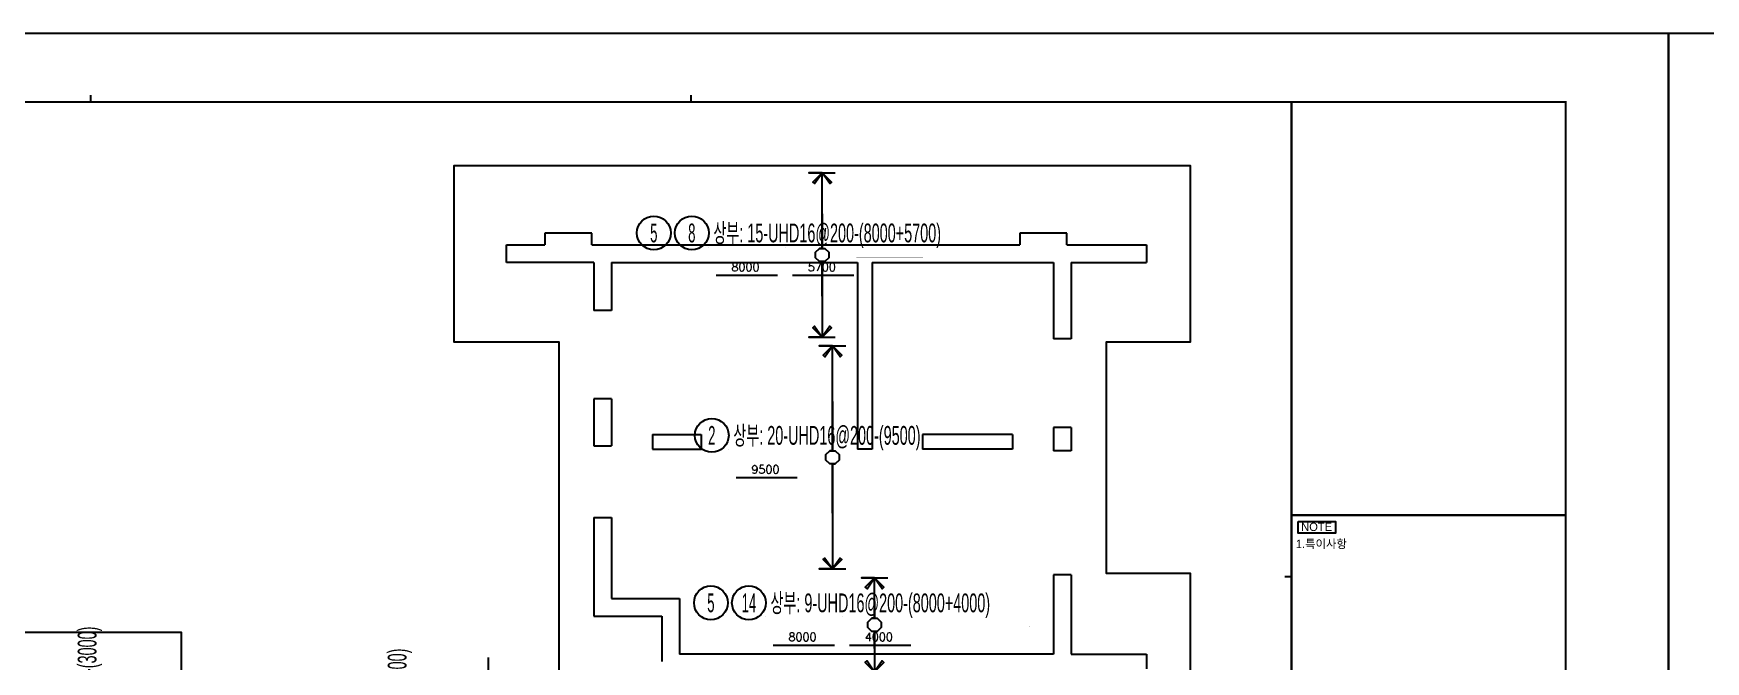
# Model space of a CAD drawing. Header units: millimetres. Extents: x 262481 to 2519995, y -394348 to 364571.
# Drawn here: x 488817 to 517333, y -159596 to -148891 of the extents above; entities that cross this region are included whole.
import ezdxf
from ezdxf.enums import TextEntityAlignment as Align

# ---------------------------------------------------------------- set-up
doc = ezdxf.new("R2010")
doc.units = ezdxf.units.MM
doc.header["$LTSCALE"] = 65
doc.linetypes.add('HID', pattern=[2.5, 2, -0.5])
for name, color, linetype in [('DIM', 7, 'Continuous'), ('RP_TAG', 7, 'Continuous'), ('XDIM', 7, 'Continuous'), ('XREBAR', 1, 'Continuous'), ('버림', 8, 'Continuous'), ('철근변경선', 1, 'HID')]:
    doc.layers.add(name, color=color, linetype=linetype)
doc.styles.add('RPWK1', font='arial.ttf', dxfattribs={"bigfont": 'whgtxt.shx'})
doc.styles.add('RPWK2', font='romans.shx', dxfattribs={"bigfont": 'whgtxt.shx'})
doc.styles.add('XRebarSheet', font='Hmkmrhd_0.ttf')

# ---------------------------------------------------------------- blocks, each defined once
blk = doc.blocks.new('dhs_sheet2e')
at = {"color": 7}
for p, q in [((38004.8, 57331.7), (38004.8, 57531.5)), ((55508.9, 57331.7), (55508.9, 57531.5)), ((73013.1, 43498.2), (72813.3, 43498.2))]:
    blk.add_line(p, q, dxfattribs=at)
for points in [[(84000, 0), (84000, 59329.4), (0, 59329.4), (0, 0)], [(73208.2, 45108.5), (74292.8, 45108.5), (74292.8, 44775), (73208.2, 44775)]]:
    blk.add_lwpolyline(points, close=True, dxfattribs=at)
at = {"color": 30, "const_width": 64.9}
blk.add_lwpolyline([(81003.6, 57331.7), (2996.4, 57331.7), (2996.4, 1997.6), (81003.6, 1997.6)], close=True, dxfattribs=at)
for points in [[(73013.1, 1997.6), (73013.1, 57331.7)], [(73013.1, 45291.6), (81003.6, 45291.6)]]:
    blk.add_lwpolyline(points, dxfattribs=at)
at = {"color": 7, "style": 'XRebarSheet'}
for s, p in [('NOTE', (73292, 44833.7)), ('1.특이사항', (73135.9, 44335.3))]:
    blk.add_text(s, height=242.71, dxfattribs=at).set_placement(p)
blk = doc.blocks.new('xdfndgns')
at = {"color": 3, "linetype": 'ByBlock'}
for points in [[(38160, 19830), (38160, 22830), (36725, 22830), (36725, 26780), (38160, 26780), (38160, 29780), (25595, 29780), (25595, 26780), (27385, 26780), (27385, 21075)], [(20950, 20225), (20950, 21825), (16435, 21825)]]:
    blk.add_lwpolyline(points, dxfattribs=at)
at = {"layer": 'DIM', "color": 5}
for p, q in [((27950, 28630), (27150, 28630)), ((27150, 28630), (27150, 28430)), ((27950, 28430), (27950, 28630)), ((36050, 28630), (35250, 28630)), ((35250, 28630), (35250, 28430)), ((36050, 28430), (36050, 28630)), ((26495, 28430), (27150, 28430)), ((26495, 28130), (26495, 28430)), ((27950, 28430), (35250, 28430)), ((36050, 28430), (37410, 28430)), ((37410, 28430), (37410, 28130)), ((27985, 28130), (26495, 28130)), ((27985, 28130), (27985, 27315)), ((28285, 28130), (28285, 27315)), ((28285, 28130), (32480, 28130)), ((32480, 28130), (32480, 24950)), ((32730, 28130), (32730, 24950)), ((32730, 28130), (35825, 28130)), ((35825, 28130), (35825, 26830)), ((36125, 28130), (36125, 26830)), ((36125, 28130), (37410, 28130)), ((28285, 27315), (27985, 27315)), ((36125, 26830), (35825, 26830)), ((28285, 25805), (27985, 25805)), ((27985, 25805), (27985, 25005)), ((28285, 25805), (28285, 25005)), ((28985, 25200), (29815, 25200)), ((28985, 25200), (28985, 24950)), ((29815, 25200), (29815, 24950)), ((35125, 25200), (33590, 25200)), ((33590, 25200), (33590, 24950)), ((35125, 25200), (35125, 24950)), ((35825, 25320), (35825, 24920)), ((36125, 25320), (35825, 25320)), ((36125, 25320), (36125, 24920)), ((27985, 25005), (28285, 25005)), ((28985, 24950), (29815, 24950)), ((32730, 24950), (32480, 24950)), ((35125, 24950), (33590, 24950)), ((36125, 24920), (35825, 24920)), ((27985, 23785), (28285, 23785)), ((27985, 23785), (27985, 22105)), ((28285, 23785), (28285, 22405)), ((35825, 22810), (35825, 21455)), ((36125, 22810), (35825, 22810)), ((36125, 22810), (36125, 21455)), ((28285, 22405), (29445, 22405)), ((29445, 22405), (29445, 21455)), ((27985, 22105), (29145, 22105)), ((29145, 22105), (29145, 21330)), ((35825, 21455), (29445, 21455)), ((36125, 21455), (37410, 21455)), ((37410, 21455), (37410, 21205))]:
    blk.add_line(p, q, dxfattribs=at)
at = {"layer": '철근변경선', "linetype": 'ByBlock', "ltscale": 2, "const_width": 30}
blk.add_lwpolyline([(27985, -1437), (27985, 11475), (26185, 11475), (26185, 21404)], dxfattribs=at)
blk = doc.blocks.new('*U2449', base_point=(500332.3755, -152291.3589))
at = {"layer": 'RP_TAG', "color": 0, "linetype": 'Continuous', "ltscale": 100}
for centre in [(499396.3755, -152291.3589), (500044.3755, -152291.3589)]:
    blk.add_circle(centre, 288, dxfattribs=at)
at = {"layer": 'RP_TAG', "color": 0, "linetype": 'Continuous', "ltscale": 100, "style": 'RPWK1', "width": 0.5}
for s, p in [('5', (499396.3755, -152291.3589)), ('8', (500044.3755, -152291.3589))]:
    blk.add_text(s, height=320, dxfattribs=at).set_placement(p, align=Align.MIDDLE_CENTER)
at = {"layer": 'RP_TAG', "color": 0, "linetype": 'Continuous', "ltscale": 100, "style": 'RPWK1', "width": 0.55}
blk.add_text('상부: 15-UHD16@200-(8000+5700)', height=320, dxfattribs=at).set_placement((500412.3755, -152291.3589), align=Align.MIDDLE_LEFT)
blk = doc.blocks.new('*U2453', base_point=(501305.9469, -158596.3589))
at = {"layer": 'RP_TAG', "color": 0, "linetype": 'Continuous', "ltscale": 100}
for centre in [(500369.9469, -158596.3589), (501017.9469, -158596.3589)]:
    blk.add_circle(centre, 288, dxfattribs=at)
at = {"layer": 'RP_TAG', "color": 0, "linetype": 'Continuous', "ltscale": 100, "style": 'RPWK1', "width": 0.5}
for s, p in [('5', (500369.9469, -158596.3589)), ('14', (501017.9469, -158596.3589))]:
    blk.add_text(s, height=320, dxfattribs=at).set_placement(p, align=Align.MIDDLE_CENTER)
at = {"layer": 'RP_TAG', "color": 0, "linetype": 'Continuous', "ltscale": 100, "style": 'RPWK1', "width": 0.55}
blk.add_text('상부: 9-UHD16@200-(8000+4000)', height=320, dxfattribs=at).set_placement((501385.9469, -158596.3589), align=Align.MIDDLE_LEFT)
blk = doc.blocks.new('*U2458', base_point=(500673.179, -155741.3589))
at = {"layer": 'RP_TAG', "color": 0, "linetype": 'Continuous', "ltscale": 100}
blk.add_circle((500385.179, -155741.3589), 288, dxfattribs=at)
at = {"layer": 'RP_TAG', "color": 0, "linetype": 'Continuous', "ltscale": 100, "style": 'RPWK1', "width": 0.5}
blk.add_text('2', height=320, dxfattribs=at).set_placement((500385.179, -155741.3589), align=Align.MIDDLE_CENTER)
at = {"layer": 'RP_TAG', "color": 0, "linetype": 'Continuous', "ltscale": 100, "style": 'RPWK1', "width": 0.55}
blk.add_text('상부: 20-UHD16@200-(9500)', height=320, dxfattribs=at).set_placement((500753.179, -155741.3589), align=Align.MIDDLE_LEFT)
blk = doc.blocks.new('*U2478', base_point=(489731.5943, -162272.2741))
at = {"layer": 'RP_TAG', "color": 0, "linetype": 'Continuous', "ltscale": 100}
blk.add_circle((489731.595352, -162560.2741), 288, dxfattribs=at)
at = {"layer": 'RP_TAG', "color": 0, "linetype": 'Continuous', "ltscale": 100, "style": 'RPWK1', "oblique": 359.9999999948, "width": 0.55}
blk.add_text('상부: 13-UHD16@200-(3000)', height=320, rotation=90.000210454, dxfattribs=at).set_placement((489731.59398, -162192.2741), align=Align.MIDDLE_LEFT)
at = {"layer": 'RP_TAG', "color": 0, "linetype": 'Continuous', "ltscale": 100, "style": 'RPWK1', "oblique": 0.0000000017, "width": 0.5}
blk.add_text('27', height=320, rotation=90.0002104619, dxfattribs=at).set_placement((489731.595352, -162560.2741), align=Align.MIDDLE_CENTER)
blk = doc.blocks.new('*U2481', base_point=(495019.0943, -162647.2741))
at = {"layer": 'RP_TAG', "color": 0, "linetype": 'Continuous', "ltscale": 100}
blk.add_circle((495019.095352, -162935.2741), 288, dxfattribs=at)
at = {"layer": 'RP_TAG', "color": 0, "linetype": 'Continuous', "ltscale": 100, "style": 'RPWK1', "width": 0.55}
blk.add_text('상부: 12-UHD16@200-(2300)', height=320, rotation=90.0002104601, dxfattribs=at).set_placement((495019.09398, -162567.2741), align=Align.MIDDLE_LEFT)
at = {"layer": 'RP_TAG', "color": 0, "linetype": 'Continuous', "ltscale": 100, "style": 'RPWK1', "oblique": 0.0000000017, "width": 0.5}
blk.add_text('28', height=320, rotation=90.0002104619, dxfattribs=at).set_placement((495019.095352, -162935.2741), align=Align.MIDDLE_CENTER)

msp = doc.modelspace()

# ---------------------------------------------------------------- linework, layer by layer
at = {"layer": 'RP_TAG', "color": 250, "linetype": 'Continuous', "ltscale": 100}
for p, q in [((500332.4, -152531.4), (500332.4, -152531.4)), ((501634.5, -152531.4), (501634.5, -152531.4)), ((500673.2, -155981.4), (500673.2, -155981.4)), ((501305.9, -158836.4), (501306, -158836.4)), ((502608, -158836.4), (502608, -158836.4))]:
    msp.add_line(p, q, dxfattribs=at)
at = {"layer": 'RP_TAG', "color": 1, "linetype": 'Continuous', "ltscale": 100}
for points in [[(500460.4, -153011.4), (501503.3, -153011.4)], [(501762.5, -153011.4), (502805.3, -153011.4)], [(500801.2, -156461.4), (501844.1, -156461.4)], [(501433.9, -159316.4), (502476.8, -159316.4)], [(502736, -159316.4), (503778.9, -159316.4)]]:
    msp.add_lwpolyline(points, dxfattribs=at)
at = {"layer": 'XDIM', "color": 4, "linetype": 'Continuous', "elevation": -1.5}
for points in [[(502266.6, -151966.4), (502266.6, -152553.9), (502220, -152553.9), (502313.2, -152553.9), (502379.1, -152619.8), (502379.1, -152713), (502313.2, -152778.9), (502220, -152778.9), (502154.1, -152713), (502154.1, -152619.8), (502220, -152553.9), (502266.6, -152553.9), (502266.6, -151966.4), (502266.6, -151966.4), (502266.6, -151266.4), (502425.7, -151425.5), (502395.6, -151450.7), (502266.6, -151266.4), (502107.5, -151425.5), (502137.5, -151450.7), (502266.6, -151266.4), (502041.6, -151266.4), (502491.6, -151266.4)], [(502266.6, -153366.4), (502266.6, -152778.9), (502313.2, -152778.9), (502220, -152778.9), (502154.1, -152713), (502154.1, -152619.8), (502220, -152553.9), (502313.2, -152553.9), (502379.1, -152619.8), (502379.1, -152713), (502313.2, -152778.9), (502266.6, -152778.9), (502266.6, -153366.4), (502266.6, -153366.4), (502266.6, -154066.4), (502107.5, -153907.3), (502137.5, -153882), (502266.6, -154066.4), (502425.7, -153907.3), (502395.6, -153882), (502266.6, -154066.4), (502041.6, -154066.4), (502491.6, -154066.4)], [(502444.1, -155166.4), (502444.1, -156003.9), (502397.5, -156003.9), (502490.7, -156003.9), (502556.6, -156069.8), (502556.6, -156163), (502490.7, -156228.9), (502397.5, -156228.9), (502331.6, -156163), (502331.6, -156069.8), (502397.5, -156003.9), (502444.1, -156003.9), (502444.1, -155166.4), (502444.1, -155166.4), (502444.1, -154216.4), (502603.2, -154375.5), (502573.1, -154400.7), (502444.1, -154216.4), (502285, -154375.5), (502315, -154400.7), (502444.1, -154216.4), (502219.1, -154216.4), (502669.1, -154216.4)], [(502444.1, -157066.4), (502444.1, -156228.9), (502490.7, -156228.9), (502397.5, -156228.9), (502331.6, -156163), (502331.6, -156069.8), (502397.5, -156003.9), (502490.7, -156003.9), (502556.6, -156069.8), (502556.6, -156163), (502490.7, -156228.9), (502444.1, -156228.9), (502444.1, -157066.4), (502444.1, -157066.4), (502444.1, -158016.4), (502285, -157857.3), (502315, -157832), (502444.1, -158016.4), (502603.2, -157857.3), (502573.1, -157832), (502444.1, -158016.4), (502219.1, -158016.4), (502669.1, -158016.4)], [(503161.6, -158571.4), (503161.6, -158858.9), (503115, -158858.9), (503208.2, -158858.9), (503274.1, -158924.8), (503274.1, -159018), (503208.2, -159083.9), (503115, -159083.9), (503049.1, -159018), (503049.1, -158924.8), (503115, -158858.9), (503161.6, -158858.9), (503161.6, -158571.4), (503161.6, -158571.4), (503161.6, -158171.4), (503320.7, -158330.5), (503290.6, -158355.7), (503161.6, -158171.4), (503002.5, -158330.5), (503032.5, -158355.7), (503161.6, -158171.4), (502936.6, -158171.4), (503386.6, -158171.4)], [(503161.6, -159371.4), (503161.6, -159083.9), (503208.2, -159083.9), (503115, -159083.9), (503049.1, -159018), (503049.1, -158924.8), (503115, -158858.9), (503208.2, -158858.9), (503274.1, -158924.8), (503274.1, -159018), (503208.2, -159083.9), (503161.6, -159083.9), (503161.6, -159371.4), (503161.6, -159371.4), (503161.6, -159771.4), (503002.5, -159612.3), (503032.5, -159587), (503161.6, -159771.4), (503320.7, -159612.3), (503290.6, -159587), (503161.6, -159771.4), (502936.6, -159771.4), (503386.6, -159771.4)]]:
    msp.add_lwpolyline(points, dxfattribs=at).dxf.unprotected_set("ltscale", 0)
at = {"layer": 'XREBAR', "color": 171, "linetype": 'Continuous', "const_width": 1}
for points in [[(495984.1, -152666.4), (495984.1, -152666.4), (503984.1, -152666.4), (503984.1, -152666.4)], [(502849.1, -152703.9), (502849.1, -152703.9), (503984.1, -152703.9), (504002.8, -152698.8), (504016.6, -152685.1), (504021.6, -152666.4), (508549.1, -152666.4), (508549.1, -152666.4)], [(497694.1, -156116.4), (497694.1, -156116.4), (507194.1, -156116.4), (507194.1, -156116.4)], [(490366.6, -161851.4), (490106.6, -161851.4), (490106.6, -159101.4)], [(497774.1, -158971.4), (497774.1, -158971.4), (505774.1, -158971.4), (505774.1, -158971.4)], [(504549.1, -159008.9), (504549.1, -159008.9), (505774.1, -159008.9), (505792.8, -159003.8), (505806.6, -158990.1), (505811.6, -158971.4), (508549.1, -158971.4), (508549.1, -158971.4)]]:
    msp.add_lwpolyline(points, dxfattribs=at).dxf.unprotected_set("ltscale", 0)

# ---------------------------------------------------------------- block references
at = {"color": 255, "xscale": 0.5849999991953608, "yscale": 0.5849999991953608, "zscale": 0.5849999991953608}
for p in [(467560.9, -183599), (516700.9, -183599)]:
    msp.add_blockref('dhs_sheet2e', p, dxfattribs=at)
at = {"layer": 'RP_TAG', "color": 171, "linetype": 'Continuous', "ltscale": 1.44556e-317}
for name, p in [('*U2449', (500332.4, -152291.4)), ('*U2458', (500673.2, -155741.4)), ('*U2453', (501305.9, -158596.4)), ('*U2478', (489731.6, -162272.3)), ('*U2481', (495019.1, -162647.3))]:
    msp.add_blockref(name, p, dxfattribs=at)
at = {"layer": '버림'}
msp.add_blockref('xdfndgns', (470389.1, -180926.4), dxfattribs=at)

# ---------------------------------------------------------------- texts
at = {"layer": 'RP_TAG', "color": 2, "linetype": 'Continuous', "ltscale": 100, "style": 'RPWK2'}
for s, p in [('8000', (500958.9, -152983.3)), ('5700', (502261, -152983.3)), ('9500', (501299.7, -156433.3)), ('8000', (501932.5, -159288.3)), ('4000', (503234.6, -159288.3))]:
    msp.add_text(s, height=139.38, dxfattribs=at).set_placement(p, align=Align.BOTTOM_CENTER)

doc.saveas('drawing.dxf')
